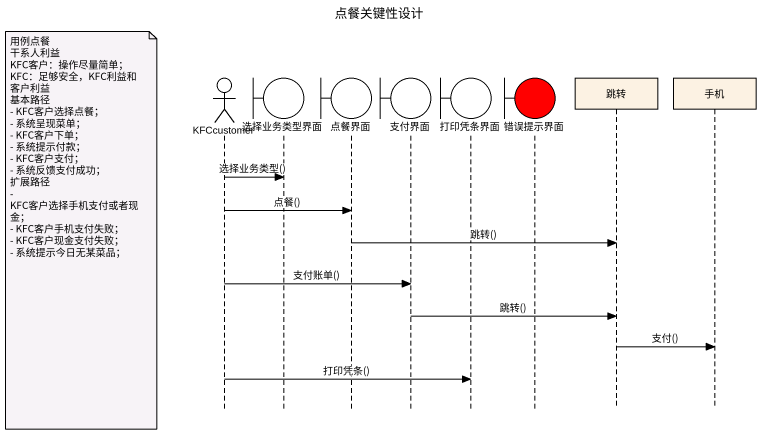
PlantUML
@startuml
title 点餐关键性设计
hide footbox
actor KFCcustomer
boundary 选择业务类型界面
boundary 点餐界面
boundary 支付界面
boundary 打印凭条界面
boundary 错误提示界面 #FF0000
participant 跳转
participant 手机

KFCcustomer -> 选择业务类型界面 : 选择业务类型()
KFCcustomer -> 点餐界面 : 点餐()
note left of KFCcustomer
  用例点餐
  干系人利益
  KFC客户：操作尽量简单；
  KFC：足够安全，KFC利益和客户利益
  基本路径
  - KFC客户选择点餐；
  - 系统呈现菜单；
  - KFC客户下单；
  - 系统提示付款；
  - KFC客户支付；
  - 系统反馈支付成功；
  扩展路径
  - KFC客户选择手机支付或者现金；
  - KFC客户手机支付失败；
  - KFC客户现金支付失败；
  - 系统提示今日无某菜品；
end note
点餐界面 -> 跳转 : 跳转()
KFCcustomer -> 支付界面 : 支付账单()
支付界面 -> 跳转 : 跳转()
跳转 -> 手机 : 支付()
KFCcustomer -> 打印凭条界面 : 打印凭条()
@enduml
